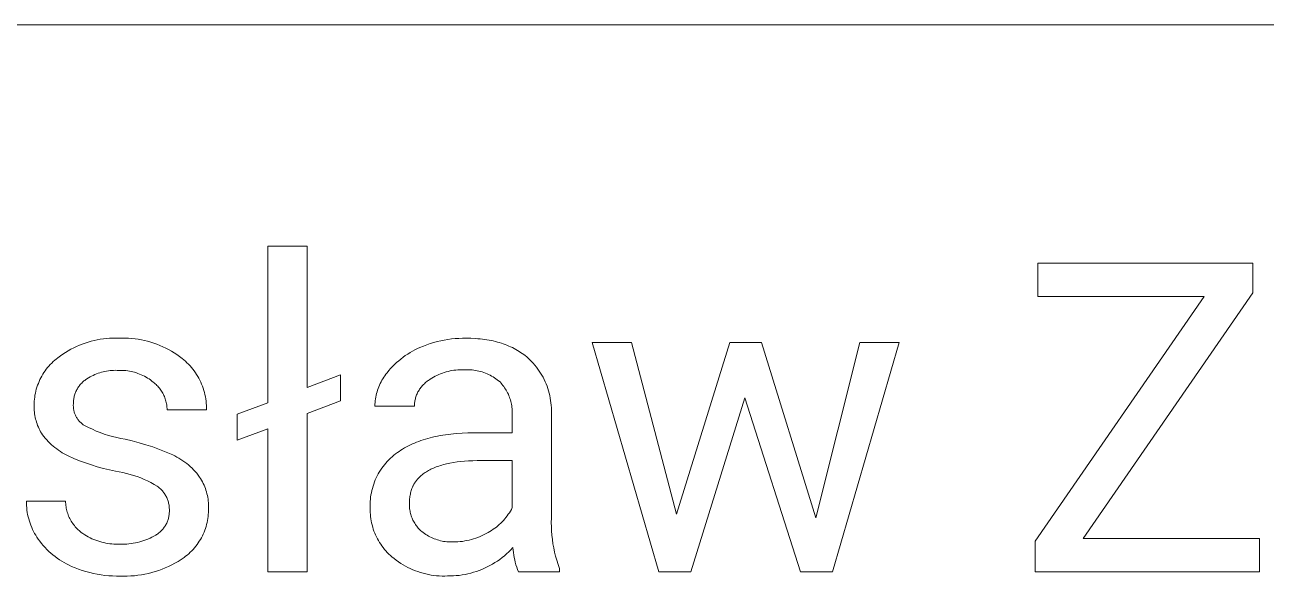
# Model space of a CAD drawing. Header units: millimetres. Extents: x 1348 to 6197, y -150 to 3238.
# Drawn here: x 5022.6 to 5207.3, y 310.2 to 392.2 of the extents above; entities that cross this region are included whole.
import ezdxf

# ---------------------------------------------------------------- set-up
doc = ezdxf.new("R2010")
doc.units = ezdxf.units.MM
doc.header["$MEASUREMENT"] = 0
doc.layers.add('Domyślny', color=7, linetype='Continuous', true_color=0x000000)

msp = doc.modelspace()

# ---------------------------------------------------------------- linework, layer by layer
at = {"layer": 'Domyślny', "color": 18, "lineweight": 15, "true_color": 0x000000}
for p, q in [((6192.9, 392.2), (4364.92, 392.2)), ((5058.75, 335.98), (5058.75, 359.27)), ((5058.75, 359.27), (5064.61, 359.27)), ((5064.61, 359.27), (5064.61, 338.23)), ((5173.36, 351.78), (5173.36, 356.74)), ((5173.36, 356.74), (5205.36, 356.74)), ((5205.36, 356.74), (5205.36, 352.33)), ((5172.95, 315.37), (5198.11, 351.78)), ((5198.11, 351.78), (5173.36, 351.78)), ((5205.36, 352.33), (5180.11, 315.77)), ((5034.29, 345.48), (5034.75, 345.53)), ((5034.75, 345.53), (5035.21, 345.56)), ((5035.21, 345.56), (5035.67, 345.58)), ((5035.67, 345.58), (5036.14, 345.59)), ((5036.14, 345.59), (5036.6, 345.58)), ((5036.6, 345.58), (5037.08, 345.59)), ((5037.08, 345.59), (5037.56, 345.59)), ((5037.56, 345.59), (5038.04, 345.57)), ((5038.04, 345.57), (5038.52, 345.54)), ((5038.52, 345.54), (5039, 345.48)), ((5039, 345.48), (5039.47, 345.42)), ((5086.1, 345.46), (5086.64, 345.52)), ((5086.64, 345.52), (5087.18, 345.55)), ((5087.18, 345.55), (5087.72, 345.57)), ((5087.72, 345.57), (5088.26, 345.58)), ((5088.26, 345.58), (5088.99, 345.56)), ((5088.99, 345.56), (5089.69, 345.53)), ((5089.69, 345.53), (5090.04, 345.5)), ((5090.04, 345.5), (5090.38, 345.47)), ((5028.66, 343.47), (5029.06, 343.71)), ((5029.06, 343.71), (5029.46, 343.93)), ((5029.46, 343.93), (5029.87, 344.15)), ((5029.87, 344.15), (5030.29, 344.35)), ((5030.29, 344.35), (5030.72, 344.53)), ((5030.72, 344.53), (5031.15, 344.7)), ((5031.15, 344.7), (5031.58, 344.86)), ((5031.58, 344.86), (5032.03, 345)), ((5032.03, 345), (5032.47, 345.12)), ((5032.47, 345.12), (5032.92, 345.24)), ((5032.92, 345.24), (5033.37, 345.33)), ((5033.37, 345.33), (5033.83, 345.41)), ((5033.83, 345.41), (5034.29, 345.48)), ((5039.47, 345.42), (5039.94, 345.33)), ((5039.94, 345.33), (5040.41, 345.24)), ((5040.41, 345.24), (5040.88, 345.12)), ((5040.88, 345.12), (5041.34, 344.99)), ((5041.34, 344.99), (5041.8, 344.84)), ((5041.8, 344.84), (5042.25, 344.68)), ((5042.25, 344.68), (5042.7, 344.51)), ((5042.7, 344.51), (5043.14, 344.31)), ((5043.14, 344.31), (5043.57, 344.11)), ((5043.57, 344.11), (5043.99, 343.89)), ((5043.99, 343.89), (5044.41, 343.65)), ((5044.41, 343.65), (5044.82, 343.4)), ((5079.93, 343.43), (5080.29, 343.64)), ((5080.29, 343.64), (5080.66, 343.83)), ((5080.66, 343.83), (5081.03, 344.02)), ((5081.03, 344.02), (5081.41, 344.19)), ((5081.41, 344.19), (5081.91, 344.4)), ((5081.91, 344.4), (5082.42, 344.59)), ((5082.42, 344.59), (5082.93, 344.77)), ((5082.93, 344.77), (5083.45, 344.92)), ((5083.45, 344.92), (5083.97, 345.07)), ((5083.97, 345.07), (5084.5, 345.19)), ((5084.5, 345.19), (5085.03, 345.3)), ((5085.03, 345.3), (5085.56, 345.39)), ((5085.56, 345.39), (5086.1, 345.46)), ((5090.38, 345.47), (5090.72, 345.43)), ((5090.72, 345.43), (5091.05, 345.39)), ((5091.05, 345.39), (5091.37, 345.34)), ((5091.37, 345.34), (5091.69, 345.28)), ((5091.69, 345.28), (5092.01, 345.22)), ((5092.01, 345.22), (5092.32, 345.16)), ((5092.32, 345.16), (5092.63, 345.08)), ((5092.63, 345.08), (5092.93, 345)), ((5092.93, 345), (5093.22, 344.92)), ((5093.22, 344.92), (5093.52, 344.83)), ((5093.52, 344.83), (5093.8, 344.74)), ((5093.8, 344.74), (5094.08, 344.63)), ((5094.08, 344.63), (5094.36, 344.53)), ((5094.36, 344.53), (5094.63, 344.41)), ((5094.63, 344.41), (5094.9, 344.3)), ((5094.9, 344.3), (5095.16, 344.17)), ((5095.16, 344.17), (5095.41, 344.04)), ((5095.41, 344.04), (5095.67, 343.91)), ((5095.67, 343.91), (5095.91, 343.77)), ((5095.91, 343.77), (5096.15, 343.62)), ((5116.97, 310.82), (5107.05, 344.94)), ((5107.05, 344.94), (5112.87, 344.94)), ((5112.87, 344.94), (5119.58, 319.39)), ((5119.58, 319.39), (5127.53, 344.94)), ((5127.53, 344.94), (5132.23, 344.94)), ((5132.23, 344.94), (5140.34, 318.86)), ((5140.34, 318.86), (5146.89, 344.94)), ((5152.74, 344.94), (5142.79, 310.82)), ((5146.89, 344.94), (5152.74, 344.94)), ((5026.39, 341.66), (5026.6, 341.88)), ((5026.6, 341.88), (5026.82, 342.09)), ((5026.82, 342.09), (5027.05, 342.29)), ((5027.05, 342.29), (5027.28, 342.48)), ((5027.28, 342.48), (5027.53, 342.67)), ((5027.53, 342.67), (5027.9, 342.95)), ((5027.9, 342.95), (5028.27, 343.21)), ((5028.27, 343.21), (5028.66, 343.47)), ((5044.82, 343.4), (5045.22, 343.14)), ((5045.22, 343.14), (5045.62, 342.86)), ((5045.62, 342.86), (5046, 342.57)), ((5046, 342.57), (5046.25, 342.37)), ((5046.25, 342.37), (5046.5, 342.15)), ((5046.5, 342.15), (5046.73, 341.93)), ((5046.73, 341.93), (5046.96, 341.7)), ((5077.62, 341.66), (5077.93, 341.94)), ((5077.93, 341.94), (5078.24, 342.22)), ((5078.24, 342.22), (5078.56, 342.48)), ((5078.56, 342.48), (5078.89, 342.73)), ((5078.89, 342.73), (5079.23, 342.98)), ((5079.23, 342.98), (5079.58, 343.21)), ((5079.58, 343.21), (5079.93, 343.43)), ((5096.15, 343.62), (5096.39, 343.47)), ((5096.39, 343.47), (5096.62, 343.31)), ((5096.62, 343.31), (5096.85, 343.14)), ((5096.85, 343.14), (5097.07, 342.98)), ((5097.07, 342.98), (5097.29, 342.8)), ((5097.29, 342.8), (5097.5, 342.62)), ((5097.5, 342.62), (5097.76, 342.37)), ((5097.76, 342.37), (5098.02, 342.11)), ((5098.02, 342.11), (5098.27, 341.84)), ((5098.27, 341.84), (5098.5, 341.57)), ((5024.98, 339.68), (5025.13, 339.95)), ((5025.13, 339.95), (5025.28, 340.21)), ((5025.28, 340.21), (5025.45, 340.47)), ((5025.45, 340.47), (5025.62, 340.72)), ((5025.62, 340.72), (5025.8, 340.96)), ((5025.8, 340.96), (5025.99, 341.2)), ((5025.99, 341.2), (5026.19, 341.43)), ((5026.19, 341.43), (5026.39, 341.66)), ((5032.76, 340.05), (5032.53, 339.93)), ((5033, 340.16), (5032.76, 340.05)), ((5033.25, 340.26), (5033, 340.16)), ((5033.49, 340.35), (5033.25, 340.26)), ((5033.74, 340.43), (5033.49, 340.35)), ((5034, 340.51), (5033.74, 340.43)), ((5034.25, 340.57), (5034, 340.51)), ((5034.51, 340.63), (5034.25, 340.57)), ((5034.77, 340.68), (5034.51, 340.63)), ((5035.03, 340.72), (5034.77, 340.68)), ((5035.29, 340.75), (5035.03, 340.72)), ((5035.55, 340.78), (5035.29, 340.75)), ((5035.81, 340.79), (5035.55, 340.78)), ((5036.07, 340.8), (5035.81, 340.79)), ((5036.34, 340.79), (5036.07, 340.8)), ((5036.6, 340.78), (5036.34, 340.79)), ((5036.86, 340.79), (5036.6, 340.78)), ((5037.13, 340.78), (5036.86, 340.79)), ((5037.39, 340.77), (5037.13, 340.78)), ((5037.65, 340.75), (5037.39, 340.77)), ((5037.91, 340.71), (5037.65, 340.75)), ((5038.17, 340.67), (5037.91, 340.71)), ((5038.43, 340.62), (5038.17, 340.67)), ((5038.69, 340.57), (5038.43, 340.62)), ((5038.94, 340.5), (5038.69, 340.57)), ((5039.2, 340.42), (5038.94, 340.5)), ((5039.44, 340.34), (5039.2, 340.42)), ((5039.69, 340.24), (5039.44, 340.34)), ((5039.93, 340.14), (5039.69, 340.24)), ((5040.17, 340.03), (5039.93, 340.14)), ((5040.41, 339.91), (5040.17, 340.03)), ((5046.96, 341.7), (5047.19, 341.47)), ((5047.19, 341.47), (5047.4, 341.22)), ((5047.4, 341.22), (5047.61, 340.97)), ((5047.61, 340.97), (5047.8, 340.71)), ((5047.8, 340.71), (5047.99, 340.44)), ((5047.99, 340.44), (5048.17, 340.17)), ((5048.17, 340.17), (5048.34, 339.89)), ((5064.61, 338.23), (5069.6, 340.15)), ((5069.6, 340.15), (5069.6, 336.27)), ((5076.03, 339.78), (5076.18, 340)), ((5076.18, 340), (5076.34, 340.21)), ((5076.34, 340.21), (5076.51, 340.42)), ((5076.51, 340.42), (5076.77, 340.75)), ((5076.77, 340.75), (5077.04, 341.06)), ((5077.04, 341.06), (5077.33, 341.36)), ((5077.33, 341.36), (5077.62, 341.66)), ((5083.94, 340.04), (5083.67, 339.91)), ((5084.2, 340.17), (5083.94, 340.04)), ((5084.47, 340.28), (5084.2, 340.17)), ((5084.75, 340.38), (5084.47, 340.28)), ((5085.03, 340.48), (5084.75, 340.38)), ((5085.31, 340.56), (5085.03, 340.48)), ((5085.59, 340.64), (5085.31, 340.56)), ((5085.88, 340.7), (5085.59, 340.64)), ((5086.17, 340.76), (5085.88, 340.7)), ((5086.46, 340.8), (5086.17, 340.76)), ((5086.75, 340.84), (5086.46, 340.8)), ((5087.04, 340.86), (5086.75, 340.84)), ((5087.33, 340.88), (5087.04, 340.86)), ((5087.63, 340.88), (5087.33, 340.88)), ((5087.92, 340.88), (5087.63, 340.88)), ((5088.18, 340.89), (5087.92, 340.88)), ((5088.43, 340.89), (5088.18, 340.89)), ((5088.68, 340.89), (5088.43, 340.89)), ((5088.94, 340.88), (5088.68, 340.89)), ((5089.19, 340.85), (5088.94, 340.88)), ((5089.44, 340.82), (5089.19, 340.85)), ((5089.69, 340.79), (5089.44, 340.82)), ((5089.94, 340.74), (5089.69, 340.79)), ((5090.19, 340.68), (5089.94, 340.74)), ((5090.43, 340.62), (5090.19, 340.68)), ((5090.68, 340.55), (5090.43, 340.62)), ((5090.92, 340.47), (5090.68, 340.55)), ((5091.16, 340.38), (5090.92, 340.47)), ((5091.39, 340.28), (5091.16, 340.38)), ((5091.62, 340.18), (5091.39, 340.28)), ((5091.85, 340.06), (5091.62, 340.18)), ((5092.07, 339.94), (5091.85, 340.06)), ((5092.29, 339.81), (5092.07, 339.94)), ((5098.5, 341.57), (5098.73, 341.28)), ((5098.73, 341.28), (5098.95, 340.99)), ((5098.95, 340.99), (5099.16, 340.69)), ((5099.16, 340.69), (5099.36, 340.39)), ((5099.36, 340.39), (5099.54, 340.08)), ((5099.54, 340.08), (5099.72, 339.76)), ((5024.31, 337.99), (5024.4, 338.28)), ((5024.4, 338.28), (5024.5, 338.57)), ((5024.5, 338.57), (5024.61, 338.85)), ((5024.61, 338.85), (5024.72, 339.13)), ((5024.72, 339.13), (5024.85, 339.41)), ((5024.85, 339.41), (5024.98, 339.68)), ((5030.5, 338.19), (5030.42, 338.06)), ((5030.58, 338.32), (5030.5, 338.19)), ((5030.67, 338.44), (5030.58, 338.32)), ((5030.76, 338.56), (5030.67, 338.44)), ((5030.85, 338.68), (5030.76, 338.56)), ((5030.95, 338.79), (5030.85, 338.68)), ((5031.06, 338.9), (5030.95, 338.79)), ((5031.16, 339.01), (5031.06, 338.9)), ((5031.27, 339.11), (5031.16, 339.01)), ((5031.39, 339.21), (5031.27, 339.11)), ((5031.51, 339.3), (5031.39, 339.21)), ((5031.63, 339.39), (5031.51, 339.3)), ((5031.85, 339.54), (5031.63, 339.39)), ((5032.07, 339.68), (5031.85, 339.54)), ((5032.3, 339.81), (5032.07, 339.68)), ((5032.53, 339.93), (5032.3, 339.81)), ((5040.64, 339.79), (5040.41, 339.91)), ((5040.86, 339.65), (5040.64, 339.79)), ((5041.09, 339.51), (5040.86, 339.65)), ((5041.3, 339.36), (5041.09, 339.51)), ((5041.51, 339.2), (5041.3, 339.36)), ((5041.72, 339.04), (5041.51, 339.2)), ((5041.86, 338.92), (5041.72, 339.04)), ((5042, 338.8), (5041.86, 338.92)), ((5042.14, 338.68), (5042, 338.8)), ((5042.27, 338.55), (5042.14, 338.68)), ((5042.39, 338.42), (5042.27, 338.55)), ((5042.51, 338.28), (5042.39, 338.42)), ((5042.63, 338.14), (5042.51, 338.28)), ((5042.74, 337.99), (5042.63, 338.14)), ((5048.34, 339.89), (5048.5, 339.61)), ((5048.5, 339.61), (5048.64, 339.32)), ((5048.64, 339.32), (5048.78, 339.03)), ((5048.78, 339.03), (5048.91, 338.73)), ((5048.91, 338.73), (5049.03, 338.43)), ((5049.03, 338.43), (5049.14, 338.12)), ((5049.14, 338.12), (5049.24, 337.81)), ((5075.1, 337.85), (5075.19, 338.11)), ((5075.19, 338.11), (5075.28, 338.36)), ((5075.28, 338.36), (5075.39, 338.6)), ((5075.39, 338.6), (5075.5, 338.85)), ((5075.5, 338.85), (5075.62, 339.08)), ((5075.62, 339.08), (5075.75, 339.32)), ((5075.75, 339.32), (5075.89, 339.55)), ((5075.89, 339.55), (5076.03, 339.78)), ((5081.44, 338.11), (5081.35, 337.98)), ((5081.53, 338.24), (5081.44, 338.11)), ((5081.63, 338.36), (5081.53, 338.24)), ((5081.73, 338.48), (5081.63, 338.36)), ((5081.84, 338.6), (5081.73, 338.48)), ((5081.95, 338.71), (5081.84, 338.6)), ((5082.06, 338.81), (5081.95, 338.71)), ((5082.17, 338.92), (5082.06, 338.81)), ((5082.29, 339.02), (5082.17, 338.92)), ((5082.42, 339.11), (5082.29, 339.02)), ((5082.54, 339.21), (5082.42, 339.11)), ((5082.67, 339.29), (5082.54, 339.21)), ((5082.92, 339.46), (5082.67, 339.29)), ((5083.16, 339.62), (5082.92, 339.46)), ((5083.42, 339.77), (5083.16, 339.62)), ((5083.67, 339.91), (5083.42, 339.77)), ((5092.51, 339.68), (5092.29, 339.81)), ((5092.72, 339.54), (5092.51, 339.68)), ((5092.92, 339.39), (5092.72, 339.54)), ((5093.12, 339.23), (5092.92, 339.39)), ((5093.32, 339.07), (5093.12, 339.23)), ((5093.47, 338.9), (5093.32, 339.07)), ((5093.61, 338.74), (5093.47, 338.9)), ((5093.75, 338.56), (5093.61, 338.74)), ((5093.89, 338.38), (5093.75, 338.56)), ((5094.01, 338.2), (5093.89, 338.38)), ((5094.14, 338.01), (5094.01, 338.2)), ((5099.72, 339.76), (5099.89, 339.43)), ((5099.89, 339.43), (5100.04, 339.1)), ((5100.04, 339.1), (5100.18, 338.77)), ((5100.18, 338.77), (5100.32, 338.43)), ((5100.32, 338.43), (5100.44, 338.08)), ((5024.01, 336.19), (5024.03, 336.49)), ((5024.03, 336.49), (5024.07, 336.8)), ((5024.07, 336.8), (5024.11, 337.1)), ((5024.11, 337.1), (5024.17, 337.4)), ((5024.17, 337.4), (5024.24, 337.69)), ((5024.24, 337.69), (5024.31, 337.99)), ((5029.85, 336.36), (5029.83, 336.21)), ((5029.87, 336.51), (5029.85, 336.36)), ((5029.89, 336.66), (5029.87, 336.51)), ((5029.92, 336.81), (5029.89, 336.66)), ((5029.96, 336.95), (5029.92, 336.81)), ((5030, 337.1), (5029.96, 336.95)), ((5030.04, 337.24), (5030, 337.1)), ((5030.09, 337.38), (5030.04, 337.24)), ((5030.15, 337.52), (5030.09, 337.38)), ((5030.21, 337.66), (5030.15, 337.52)), ((5030.27, 337.8), (5030.21, 337.66)), ((5030.34, 337.93), (5030.27, 337.8)), ((5030.42, 338.06), (5030.34, 337.93)), ((5042.85, 337.84), (5042.74, 337.99)), ((5042.95, 337.69), (5042.85, 337.84)), ((5043.04, 337.54), (5042.95, 337.69)), ((5043.13, 337.38), (5043.04, 337.54)), ((5043.22, 337.21), (5043.13, 337.38)), ((5043.3, 337.05), (5043.22, 337.21)), ((5043.37, 336.88), (5043.3, 337.05)), ((5043.44, 336.71), (5043.37, 336.88)), ((5043.5, 336.54), (5043.44, 336.71)), ((5043.55, 336.36), (5043.5, 336.54)), ((5043.6, 336.19), (5043.55, 336.36)), ((5049.24, 337.81), (5049.33, 337.5)), ((5049.33, 337.5), (5049.4, 337.18)), ((5049.4, 337.18), (5049.47, 336.86)), ((5049.47, 336.86), (5049.52, 336.54)), ((5049.52, 336.54), (5049.57, 336.22)), ((5069.6, 336.27), (5064.61, 334.35)), ((5074.72, 336.02), (5074.75, 336.28)), ((5074.75, 336.28), (5074.79, 336.55)), ((5074.79, 336.55), (5074.83, 336.81)), ((5074.83, 336.81), (5074.89, 337.08)), ((5074.89, 337.08), (5074.95, 337.34)), ((5074.95, 337.34), (5075.02, 337.6)), ((5075.02, 337.6), (5075.1, 337.85)), ((5080.65, 336.26), (5080.62, 336.11)), ((5080.68, 336.41), (5080.65, 336.26)), ((5080.72, 336.56), (5080.68, 336.41)), ((5080.76, 336.72), (5080.72, 336.56)), ((5080.8, 336.86), (5080.76, 336.72)), ((5080.86, 337.01), (5080.8, 336.86)), ((5080.91, 337.16), (5080.86, 337.01)), ((5080.97, 337.3), (5080.91, 337.16)), ((5081.04, 337.44), (5080.97, 337.3)), ((5081.11, 337.58), (5081.04, 337.44)), ((5081.19, 337.72), (5081.11, 337.58)), ((5081.27, 337.85), (5081.19, 337.72)), ((5081.35, 337.98), (5081.27, 337.85)), ((5094.25, 337.82), (5094.14, 338.01)), ((5094.36, 337.63), (5094.25, 337.82)), ((5094.46, 337.43), (5094.36, 337.63)), ((5094.56, 337.23), (5094.46, 337.43)), ((5094.65, 337.02), (5094.56, 337.23)), ((5094.73, 336.82), (5094.65, 337.02)), ((5094.8, 336.61), (5094.73, 336.82)), ((5094.87, 336.39), (5094.8, 336.61)), ((5094.93, 336.18), (5094.87, 336.39)), ((5100.44, 338.08), (5100.54, 337.74)), ((5100.54, 337.74), (5100.64, 337.38)), ((5100.64, 337.38), (5100.73, 337.03)), ((5100.73, 337.03), (5100.8, 336.67)), ((5100.8, 336.67), (5100.86, 336.31)), ((5100.86, 336.31), (5100.9, 335.95)), ((5129.77, 336.69), (5121.7, 310.82)), ((5138.06, 310.82), (5129.77, 336.69)), ((5023.99, 335.89), (5024.01, 336.19)), ((5023.99, 335.58), (5023.99, 335.89)), ((5023.99, 335.33), (5023.99, 335.58)), ((5023.99, 335.07), (5023.99, 335.33)), ((5024, 334.82), (5023.99, 335.07)), ((5024.03, 334.56), (5024, 334.82)), ((5024.06, 334.31), (5024.03, 334.56)), ((5029.82, 335.76), (5029.81, 335.64)), ((5029.81, 335.64), (5029.81, 335.52)), ((5029.81, 335.52), (5029.82, 335.39)), ((5029.83, 336.21), (5029.82, 336.06)), ((5029.82, 336.06), (5029.82, 335.91)), ((5029.82, 335.91), (5029.82, 335.76)), ((5029.82, 335.39), (5029.83, 335.27)), ((5029.83, 335.27), (5029.84, 335.15)), ((5029.84, 335.15), (5029.86, 335.03)), ((5029.86, 335.03), (5029.88, 334.91)), ((5029.88, 334.91), (5029.9, 334.79)), ((5029.9, 334.79), (5029.93, 334.67)), ((5029.93, 334.67), (5029.96, 334.56)), ((5029.96, 334.56), (5030, 334.44)), ((5030, 334.44), (5030.04, 334.33)), ((5043.64, 336.01), (5043.6, 336.19)), ((5043.68, 335.83), (5043.64, 336.01)), ((5043.71, 335.65), (5043.68, 335.83)), ((5043.74, 335.47), (5043.71, 335.65)), ((5043.75, 335.29), (5043.74, 335.47)), ((5043.77, 335.1), (5043.75, 335.29)), ((5043.77, 334.92), (5043.77, 335.1)), ((5049.63, 334.92), (5043.77, 334.92)), ((5049.57, 336.22), (5049.6, 335.89)), ((5049.6, 335.89), (5049.62, 335.57)), ((5049.62, 335.57), (5049.63, 335.24)), ((5049.63, 335.24), (5049.63, 334.92)), ((5054.19, 334.25), (5058.75, 335.98)), ((5074.7, 335.48), (5074.71, 335.75)), ((5080.57, 335.48), (5074.7, 335.48)), ((5074.71, 335.75), (5074.72, 336.02)), ((5080.58, 335.64), (5080.57, 335.48)), ((5080.59, 335.8), (5080.58, 335.64)), ((5080.6, 335.95), (5080.59, 335.8)), ((5080.62, 336.11), (5080.6, 335.95)), ((5094.98, 335.96), (5094.93, 336.18)), ((5095.03, 335.74), (5094.98, 335.96)), ((5095.07, 335.52), (5095.03, 335.74)), ((5095.1, 335.3), (5095.07, 335.52)), ((5095.12, 335.08), (5095.1, 335.3)), ((5095.14, 334.86), (5095.12, 335.08)), ((5095.15, 334.64), (5095.14, 334.86)), ((5095.14, 334.19), (5095.15, 334.41)), ((5095.15, 334.41), (5095.15, 334.64)), ((5100.9, 335.95), (5100.94, 335.59)), ((5100.94, 335.59), (5100.96, 335.23)), ((5100.96, 335.23), (5100.97, 334.86)), ((5100.97, 334.86), (5100.97, 334.5)), ((5100.97, 334.5), (5100.97, 318.8)), ((5024.1, 334.05), (5024.06, 334.31)), ((5024.15, 333.8), (5024.1, 334.05)), ((5024.2, 333.55), (5024.15, 333.8)), ((5024.27, 333.31), (5024.2, 333.55)), ((5024.34, 333.06), (5024.27, 333.31)), ((5024.42, 332.82), (5024.34, 333.06)), ((5024.51, 332.58), (5024.42, 332.82)), ((5024.61, 332.35), (5024.51, 332.58)), ((5030.04, 334.33), (5030.09, 334.21)), ((5030.09, 334.21), (5030.14, 334.1)), ((5030.14, 334.1), (5030.19, 333.99)), ((5030.19, 333.99), (5030.25, 333.88)), ((5030.25, 333.88), (5030.31, 333.78)), ((5030.31, 333.78), (5030.37, 333.67)), ((5030.37, 333.67), (5030.44, 333.57)), ((5030.44, 333.57), (5030.51, 333.47)), ((5030.51, 333.47), (5030.59, 333.38)), ((5030.59, 333.38), (5030.66, 333.28)), ((5030.66, 333.28), (5030.75, 333.19)), ((5030.75, 333.19), (5030.83, 333.1)), ((5030.83, 333.1), (5030.92, 333.02)), ((5030.92, 333.02), (5031.01, 332.94)), ((5031.01, 332.94), (5031.1, 332.86)), ((5031.1, 332.86), (5031.2, 332.78)), ((5031.2, 332.78), (5031.29, 332.71)), ((5031.29, 332.71), (5031.39, 332.64)), ((5031.39, 332.64), (5031.5, 332.58)), ((5031.5, 332.58), (5032.07, 332.29)), ((5054.19, 330.38), (5054.19, 334.25)), ((5064.61, 334.35), (5064.61, 310.82)), ((5095.14, 331.51), (5095.14, 334.19)), ((5024.72, 332.11), (5024.61, 332.35)), ((5024.83, 331.88), (5024.72, 332.11)), ((5024.95, 331.66), (5024.83, 331.88)), ((5025.08, 331.44), (5024.95, 331.66)), ((5025.22, 331.22), (5025.08, 331.44)), ((5025.42, 330.96), (5025.22, 331.22)), ((5025.63, 330.7), (5025.42, 330.96)), ((5032.07, 332.29), (5032.65, 332.02)), ((5032.65, 332.02), (5033.23, 331.76)), ((5033.23, 331.76), (5033.83, 331.53)), ((5033.83, 331.53), (5034.43, 331.31)), ((5034.43, 331.31), (5035.04, 331.12)), ((5035.04, 331.12), (5035.65, 330.94)), ((5035.65, 330.94), (5036.27, 330.78)), ((5036.27, 330.78), (5036.89, 330.65)), ((5058.75, 332.11), (5054.19, 330.38)), ((5058.75, 310.82), (5058.75, 332.11)), ((5082.58, 330.67), (5082.93, 330.77)), ((5082.93, 330.77), (5083.29, 330.86)), ((5083.29, 330.86), (5083.66, 330.94)), ((5083.66, 330.94), (5084.03, 331.02)), ((5084.03, 331.02), (5084.41, 331.09)), ((5084.41, 331.09), (5085.19, 331.22)), ((5085.19, 331.22), (5085.99, 331.32)), ((5085.99, 331.32), (5086.82, 331.41)), ((5086.82, 331.41), (5087.67, 331.46)), ((5087.67, 331.46), (5088.55, 331.5)), ((5088.55, 331.5), (5089.46, 331.51)), ((5089.46, 331.51), (5095.14, 331.51)), ((5025.85, 330.44), (5025.63, 330.7)), ((5026.08, 330.2), (5025.85, 330.44)), ((5026.32, 329.96), (5026.08, 330.2)), ((5026.56, 329.73), (5026.32, 329.96)), ((5026.81, 329.51), (5026.56, 329.73)), ((5027.07, 329.3), (5026.81, 329.51)), ((5027.34, 329.1), (5027.07, 329.3)), ((5027.61, 328.9), (5027.34, 329.1)), ((5027.89, 328.72), (5027.61, 328.9)), ((5036.89, 330.65), (5037.52, 330.53)), ((5037.52, 330.53), (5038.56, 330.3)), ((5038.56, 330.3), (5039.6, 330.03)), ((5039.6, 330.03), (5040.62, 329.73)), ((5040.62, 329.73), (5041.64, 329.4)), ((5041.64, 329.4), (5042.64, 329.03)), ((5042.64, 329.03), (5043.63, 328.63)), ((5078.3, 328.74), (5078.56, 328.91)), ((5078.56, 328.91), (5078.83, 329.08)), ((5078.83, 329.08), (5079.11, 329.24)), ((5079.11, 329.24), (5079.39, 329.4)), ((5079.39, 329.4), (5079.68, 329.55)), ((5079.68, 329.55), (5079.98, 329.7)), ((5079.98, 329.7), (5080.28, 329.84)), ((5080.28, 329.84), (5080.59, 329.98)), ((5080.59, 329.98), (5080.9, 330.11)), ((5080.9, 330.11), (5081.23, 330.23)), ((5081.23, 330.23), (5081.55, 330.35)), ((5081.55, 330.35), (5081.89, 330.46)), ((5081.89, 330.46), (5082.23, 330.57)), ((5082.23, 330.57), (5082.58, 330.67)), ((5028.17, 328.54), (5027.89, 328.72)), ((5028.46, 328.38), (5028.17, 328.54)), ((5028.76, 328.22), (5028.46, 328.38)), ((5029.06, 328.07), (5028.76, 328.22)), ((5029.9, 327.69), (5029.06, 328.07)), ((5030.76, 327.34), (5029.9, 327.69)), ((5031.63, 327.01), (5030.76, 327.34)), ((5032.51, 326.71), (5031.63, 327.01)), ((5043.63, 328.63), (5044.61, 328.2)), ((5044.61, 328.2), (5044.92, 328.05)), ((5044.92, 328.05), (5045.23, 327.89)), ((5045.23, 327.89), (5045.54, 327.72)), ((5045.54, 327.72), (5045.84, 327.54)), ((5045.84, 327.54), (5046.13, 327.35)), ((5046.13, 327.35), (5046.41, 327.14)), ((5046.41, 327.14), (5046.69, 326.93)), ((5076.33, 327), (5076.55, 327.25)), ((5076.55, 327.25), (5076.78, 327.49)), ((5076.78, 327.49), (5077.02, 327.72)), ((5077.02, 327.72), (5077.26, 327.94)), ((5077.26, 327.94), (5077.51, 328.15)), ((5077.51, 328.15), (5077.77, 328.36)), ((5077.77, 328.36), (5078.04, 328.56)), ((5078.04, 328.56), (5078.3, 328.74)), ((5086.38, 327.08), (5085.87, 326.98)), ((5086.92, 327.16), (5086.38, 327.08)), ((5087.47, 327.22), (5086.92, 327.16)), ((5088.05, 327.28), (5087.47, 327.22)), ((5088.65, 327.32), (5088.05, 327.28)), ((5089.27, 327.35), (5088.65, 327.32)), ((5089.91, 327.37), (5089.27, 327.35)), ((5090.57, 327.38), (5089.91, 327.37)), ((5095.14, 327.38), (5090.57, 327.38)), ((5095.14, 320.37), (5095.14, 327.38)), ((5033.39, 326.44), (5032.51, 326.71)), ((5034.29, 326.2), (5033.39, 326.44)), ((5035.19, 325.98), (5034.29, 326.2)), ((5036.1, 325.8), (5035.19, 325.98)), ((5036.65, 325.7), (5036.1, 325.8)), ((5037.19, 325.59), (5036.65, 325.7)), ((5037.73, 325.46), (5037.19, 325.59)), ((5038.26, 325.32), (5037.73, 325.46)), ((5038.79, 325.16), (5038.26, 325.32)), ((5046.69, 326.93), (5046.96, 326.71)), ((5046.96, 326.71), (5047.22, 326.48)), ((5047.22, 326.48), (5047.48, 326.24)), ((5047.48, 326.24), (5047.72, 325.99)), ((5047.72, 325.99), (5047.96, 325.74)), ((5047.96, 325.74), (5048.19, 325.47)), ((5048.19, 325.47), (5048.41, 325.2)), ((5048.41, 325.2), (5048.61, 324.92)), ((5075.04, 325.08), (5075.2, 325.37)), ((5075.2, 325.37), (5075.36, 325.66)), ((5075.36, 325.66), (5075.54, 325.94)), ((5075.54, 325.94), (5075.72, 326.22)), ((5075.72, 326.22), (5075.92, 326.48)), ((5075.92, 326.48), (5076.12, 326.75)), ((5076.12, 326.75), (5076.33, 327)), ((5081.75, 325.27), (5081.61, 325.16)), ((5081.89, 325.39), (5081.75, 325.27)), ((5082.04, 325.5), (5081.89, 325.39)), ((5082.2, 325.6), (5082.04, 325.5)), ((5082.36, 325.7), (5082.2, 325.6)), ((5082.52, 325.8), (5082.36, 325.7)), ((5082.69, 325.9), (5082.52, 325.8)), ((5082.87, 325.99), (5082.69, 325.9)), ((5083.05, 326.09), (5082.87, 325.99)), ((5083.23, 326.17), (5083.05, 326.09)), ((5083.42, 326.26), (5083.23, 326.17)), ((5083.62, 326.34), (5083.42, 326.26)), ((5083.82, 326.42), (5083.62, 326.34)), ((5084.03, 326.49), (5083.82, 326.42)), ((5084.24, 326.56), (5084.03, 326.49)), ((5084.46, 326.63), (5084.24, 326.56)), ((5084.68, 326.7), (5084.46, 326.63)), ((5084.91, 326.76), (5084.68, 326.7)), ((5085.14, 326.82), (5084.91, 326.76)), ((5085.38, 326.88), (5085.14, 326.82)), ((5085.87, 326.98), (5085.38, 326.88)), ((5039.32, 324.98), (5038.79, 325.16)), ((5039.84, 324.78), (5039.32, 324.98)), ((5040.35, 324.57), (5039.84, 324.78)), ((5040.85, 324.34), (5040.35, 324.57)), ((5041.35, 324.09), (5040.85, 324.34)), ((5041.84, 323.83), (5041.35, 324.09)), ((5042.32, 323.55), (5041.84, 323.83)), ((5042.43, 323.46), (5042.32, 323.55)), ((5042.55, 323.37), (5042.43, 323.46)), ((5042.66, 323.28), (5042.55, 323.37)), ((5048.61, 324.92), (5048.76, 324.69)), ((5048.76, 324.69), (5048.9, 324.46)), ((5048.9, 324.46), (5049.03, 324.22)), ((5049.03, 324.22), (5049.16, 323.98)), ((5049.16, 323.98), (5049.27, 323.73)), ((5049.27, 323.73), (5049.38, 323.48)), ((5049.38, 323.48), (5049.48, 323.22)), ((5074.33, 323.23), (5074.42, 323.55)), ((5074.42, 323.55), (5074.53, 323.87)), ((5074.53, 323.87), (5074.64, 324.18)), ((5074.64, 324.18), (5074.76, 324.48)), ((5074.76, 324.48), (5074.9, 324.79)), ((5074.9, 324.79), (5075.04, 325.08)), ((5080.29, 323.39), (5080.25, 323.31)), ((5080.32, 323.46), (5080.29, 323.39)), ((5080.36, 323.54), (5080.32, 323.46)), ((5080.4, 323.62), (5080.36, 323.54)), ((5080.43, 323.69), (5080.4, 323.62)), ((5080.47, 323.77), (5080.43, 323.69)), ((5080.52, 323.84), (5080.47, 323.77)), ((5080.56, 323.91), (5080.52, 323.84)), ((5080.6, 323.99), (5080.56, 323.91)), ((5080.65, 324.06), (5080.6, 323.99)), ((5080.69, 324.13), (5080.65, 324.06)), ((5080.74, 324.2), (5080.69, 324.13)), ((5080.79, 324.27), (5080.74, 324.2)), ((5080.84, 324.34), (5080.79, 324.27)), ((5080.89, 324.41), (5080.84, 324.34)), ((5080.94, 324.47), (5080.89, 324.41)), ((5081, 324.54), (5080.94, 324.47)), ((5081.11, 324.67), (5081, 324.54)), ((5081.23, 324.8), (5081.11, 324.67)), ((5081.35, 324.92), (5081.23, 324.8)), ((5081.48, 325.04), (5081.35, 324.92)), ((5081.61, 325.16), (5081.48, 325.04)), ((5042.77, 323.18), (5042.66, 323.28)), ((5042.87, 323.07), (5042.77, 323.18)), ((5042.98, 322.97), (5042.87, 323.07)), ((5043.07, 322.86), (5042.98, 322.97)), ((5043.17, 322.74), (5043.07, 322.86)), ((5043.26, 322.63), (5043.17, 322.74)), ((5043.34, 322.51), (5043.26, 322.63)), ((5043.43, 322.39), (5043.34, 322.51)), ((5043.5, 322.26), (5043.43, 322.39)), ((5043.58, 322.13), (5043.5, 322.26)), ((5043.65, 322), (5043.58, 322.13)), ((5043.71, 321.87), (5043.65, 322)), ((5043.77, 321.74), (5043.71, 321.87)), ((5043.82, 321.6), (5043.77, 321.74)), ((5043.88, 321.46), (5043.82, 321.6)), ((5049.48, 323.22), (5049.56, 322.96)), ((5049.56, 322.96), (5049.64, 322.7)), ((5049.64, 322.7), (5049.71, 322.44)), ((5049.71, 322.44), (5049.77, 322.17)), ((5049.77, 322.17), (5049.83, 321.9)), ((5049.83, 321.9), (5049.87, 321.63)), ((5049.87, 321.63), (5049.9, 321.36)), ((5074.01, 321.28), (5074.04, 321.61)), ((5074.04, 321.61), (5074.07, 321.94)), ((5074.07, 321.94), (5074.12, 322.27)), ((5074.12, 322.27), (5074.18, 322.59)), ((5074.18, 322.59), (5074.25, 322.91)), ((5074.25, 322.91), (5074.33, 323.23)), ((5079.86, 321.48), (5079.85, 321.29)), ((5079.87, 321.67), (5079.86, 321.48)), ((5079.89, 321.85), (5079.87, 321.67)), ((5079.91, 322.04), (5079.89, 321.85)), ((5079.94, 322.22), (5079.91, 322.04)), ((5079.98, 322.39), (5079.94, 322.22)), ((5080.01, 322.57), (5079.98, 322.39)), ((5080.06, 322.74), (5080.01, 322.57)), ((5080.11, 322.9), (5080.06, 322.74)), ((5080.16, 323.07), (5080.11, 322.9)), ((5080.22, 323.23), (5080.16, 323.07)), ((5080.25, 323.31), (5080.22, 323.23)), ((5022.83, 320.99), (5022.83, 321.32)), ((5022.83, 321.32), (5028.66, 321.32)), ((5022.85, 320.66), (5022.83, 320.99)), ((5022.88, 320.33), (5022.85, 320.66)), ((5022.91, 319.99), (5022.88, 320.33)), ((5022.96, 319.66), (5022.91, 319.99)), ((5023.02, 319.34), (5022.96, 319.66)), ((5028.66, 321.32), (5028.66, 321.12)), ((5028.66, 321.12), (5028.68, 320.91)), ((5028.68, 320.91), (5028.7, 320.7)), ((5028.7, 320.7), (5028.73, 320.5)), ((5028.73, 320.5), (5028.76, 320.29)), ((5028.76, 320.29), (5028.81, 320.09)), ((5028.81, 320.09), (5028.86, 319.89)), ((5028.86, 319.89), (5028.91, 319.69)), ((5028.91, 319.69), (5028.98, 319.49)), ((5043.92, 321.32), (5043.88, 321.46)), ((5043.96, 321.18), (5043.92, 321.32)), ((5044, 321.04), (5043.96, 321.18)), ((5044.03, 320.89), (5044, 321.04)), ((5044.06, 320.75), (5044.03, 320.89)), ((5044.08, 320.6), (5044.06, 320.75)), ((5044.09, 320.46), (5044.08, 320.6)), ((5044.1, 320.31), (5044.09, 320.46)), ((5044.11, 320.16), (5044.1, 320.31)), ((5044.1, 319.58), (5044.11, 319.73)), ((5044.11, 320.02), (5044.11, 320.16)), ((5044.11, 319.87), (5044.11, 320.02)), ((5044.11, 319.73), (5044.11, 319.87)), ((5049.9, 321.36), (5049.92, 321.09)), ((5049.93, 319.66), (5049.91, 319.36)), ((5049.92, 321.09), (5049.94, 320.82)), ((5049.94, 319.97), (5049.93, 319.66)), ((5049.94, 320.82), (5049.94, 320.55)), ((5049.94, 320.55), (5049.94, 320.27)), ((5049.94, 320.27), (5049.94, 319.97)), ((5073.99, 320.62), (5074, 320.95)), ((5074, 320.29), (5073.99, 320.62)), ((5074, 320.95), (5074.01, 321.28)), ((5074, 319.97), (5074, 320.29)), ((5074.01, 319.66), (5074, 319.97)), ((5074.03, 319.34), (5074.01, 319.66)), ((5079.85, 321.1), (5079.84, 320.92)), ((5079.84, 320.92), (5079.84, 320.74)), ((5079.84, 320.74), (5079.85, 320.56)), ((5079.85, 321.29), (5079.85, 321.1)), ((5079.85, 320.56), (5079.86, 320.38)), ((5079.86, 320.38), (5079.87, 320.2)), ((5079.87, 320.2), (5079.9, 320.03)), ((5079.9, 320.03), (5079.93, 319.85)), ((5079.93, 319.85), (5079.96, 319.68)), ((5079.96, 319.68), (5080, 319.5)), ((5094.71, 319.61), (5094.86, 319.86)), ((5094.86, 319.86), (5095.01, 320.11)), ((5095.01, 320.11), (5095.14, 320.37)), ((5023.1, 319.01), (5023.02, 319.34)), ((5023.18, 318.69), (5023.1, 319.01)), ((5023.27, 318.37), (5023.18, 318.69)), ((5023.38, 318.05), (5023.27, 318.37)), ((5023.49, 317.74), (5023.38, 318.05)), ((5028.98, 319.49), (5029.05, 319.3)), ((5029.05, 319.3), (5029.12, 319.11)), ((5029.12, 319.11), (5029.21, 318.92)), ((5029.21, 318.92), (5029.3, 318.73)), ((5029.3, 318.73), (5029.39, 318.55)), ((5029.39, 318.55), (5029.5, 318.37)), ((5029.5, 318.37), (5029.6, 318.19)), ((5029.6, 318.19), (5029.72, 318.02)), ((5029.72, 318.02), (5029.84, 317.85)), ((5029.84, 317.85), (5029.97, 317.69)), ((5043.51, 317.68), (5043.58, 317.81)), ((5043.58, 317.81), (5043.65, 317.93)), ((5043.65, 317.93), (5043.71, 318.06)), ((5043.71, 318.06), (5043.77, 318.19)), ((5043.77, 318.19), (5043.83, 318.33)), ((5043.83, 318.33), (5043.88, 318.46)), ((5043.88, 318.46), (5043.92, 318.6)), ((5043.92, 318.6), (5043.96, 318.73)), ((5043.96, 318.73), (5044, 318.87)), ((5044, 318.87), (5044.03, 319.01)), ((5044.03, 319.01), (5044.05, 319.15)), ((5044.05, 319.15), (5044.08, 319.3)), ((5044.08, 319.3), (5044.09, 319.44)), ((5044.09, 319.44), (5044.1, 319.58)), ((5049.66, 317.86), (5049.58, 317.57)), ((5049.73, 318.16), (5049.66, 317.86)), ((5049.79, 318.46), (5049.73, 318.16)), ((5049.84, 318.76), (5049.79, 318.46)), ((5049.88, 319.06), (5049.84, 318.76)), ((5049.91, 319.36), (5049.88, 319.06)), ((5074.06, 319.03), (5074.03, 319.34)), ((5074.1, 318.72), (5074.06, 319.03)), ((5074.15, 318.4), (5074.1, 318.72)), ((5074.21, 318.09), (5074.15, 318.4)), ((5074.28, 317.79), (5074.21, 318.09)), ((5074.37, 317.48), (5074.28, 317.79)), ((5080, 319.5), (5080.05, 319.33)), ((5080.05, 319.33), (5080.1, 319.16)), ((5080.1, 319.16), (5080.16, 318.99)), ((5080.16, 318.99), (5080.23, 318.82)), ((5080.23, 318.82), (5080.3, 318.66)), ((5080.3, 318.66), (5080.37, 318.5)), ((5080.37, 318.5), (5080.45, 318.34)), ((5080.45, 318.34), (5080.54, 318.18)), ((5080.54, 318.18), (5080.63, 318.03)), ((5080.63, 318.03), (5080.73, 317.88)), ((5080.73, 317.88), (5080.83, 317.73)), ((5093, 317.66), (5093.22, 317.85)), ((5093.22, 317.85), (5093.43, 318.05)), ((5093.43, 318.05), (5093.64, 318.26)), ((5093.64, 318.26), (5093.83, 318.47)), ((5093.83, 318.47), (5094.03, 318.68)), ((5094.03, 318.68), (5094.21, 318.91)), ((5094.21, 318.91), (5094.38, 319.14)), ((5094.38, 319.14), (5094.55, 319.37)), ((5094.55, 319.37), (5094.71, 319.61)), ((5100.97, 318.8), (5100.95, 318.17)), ((5100.95, 318.17), (5100.96, 317.53)), ((5023.62, 317.43), (5023.49, 317.74)), ((5023.76, 317.13), (5023.62, 317.43)), ((5023.9, 316.83), (5023.76, 317.13)), ((5024.06, 316.54), (5023.9, 316.83)), ((5024.22, 316.25), (5024.06, 316.54)), ((5024.4, 315.96), (5024.22, 316.25)), ((5024.59, 315.69), (5024.4, 315.96)), ((5029.97, 317.69), (5030.1, 317.53)), ((5030.1, 317.53), (5030.23, 317.37)), ((5030.23, 317.37), (5030.38, 317.22)), ((5030.38, 317.22), (5030.53, 317.08)), ((5030.53, 317.08), (5030.68, 316.94)), ((5030.68, 316.94), (5030.84, 316.8)), ((5030.84, 316.8), (5031, 316.67)), ((5031, 316.67), (5031.25, 316.5)), ((5031.25, 316.5), (5031.51, 316.33)), ((5031.51, 316.33), (5031.77, 316.17)), ((5031.77, 316.17), (5032.04, 316.02)), ((5032.04, 316.02), (5032.31, 315.88)), ((5041.23, 315.83), (5041.52, 315.97)), ((5041.52, 315.97), (5041.81, 316.12)), ((5041.81, 316.12), (5042.09, 316.28)), ((5042.09, 316.28), (5042.21, 316.36)), ((5042.21, 316.36), (5042.33, 316.44)), ((5042.33, 316.44), (5042.45, 316.52)), ((5042.45, 316.52), (5042.56, 316.61)), ((5042.56, 316.61), (5042.67, 316.7)), ((5042.67, 316.7), (5042.78, 316.8)), ((5042.78, 316.8), (5042.88, 316.9)), ((5042.88, 316.9), (5042.99, 317)), ((5042.99, 317), (5043.08, 317.11)), ((5043.08, 317.11), (5043.18, 317.21)), ((5043.18, 317.21), (5043.26, 317.33)), ((5043.26, 317.33), (5043.35, 317.44)), ((5043.35, 317.44), (5043.43, 317.56)), ((5043.43, 317.56), (5043.51, 317.68)), ((5049.02, 316.16), (5048.88, 315.89)), ((5049.15, 316.43), (5049.02, 316.16)), ((5049.27, 316.71), (5049.15, 316.43)), ((5049.38, 316.99), (5049.27, 316.71)), ((5049.49, 317.28), (5049.38, 316.99)), ((5049.58, 317.57), (5049.49, 317.28)), ((5074.46, 317.18), (5074.37, 317.48)), ((5074.56, 316.88), (5074.46, 317.18)), ((5074.68, 316.59), (5074.56, 316.88)), ((5074.8, 316.3), (5074.68, 316.59)), ((5074.93, 316.01), (5074.8, 316.3)), ((5075.08, 315.73), (5074.93, 316.01)), ((5080.83, 317.73), (5080.94, 317.59)), ((5080.94, 317.59), (5081.05, 317.45)), ((5081.05, 317.45), (5081.16, 317.32)), ((5081.16, 317.32), (5081.28, 317.18)), ((5081.28, 317.18), (5081.41, 317.06)), ((5081.41, 317.06), (5081.54, 316.93)), ((5081.54, 316.93), (5081.67, 316.82)), ((5081.67, 316.82), (5081.86, 316.67)), ((5081.86, 316.67), (5082.06, 316.53)), ((5082.06, 316.53), (5082.26, 316.39)), ((5082.26, 316.39), (5082.46, 316.26)), ((5082.46, 316.26), (5082.67, 316.14)), ((5082.67, 316.14), (5082.88, 316.03)), ((5082.88, 316.03), (5083.1, 315.92)), ((5089.72, 315.83), (5090.04, 315.94)), ((5090.04, 315.94), (5090.36, 316.07)), ((5090.36, 316.07), (5090.67, 316.21)), ((5090.67, 316.21), (5090.97, 316.36)), ((5090.97, 316.36), (5091.28, 316.52)), ((5091.28, 316.52), (5091.57, 316.69)), ((5091.57, 316.69), (5091.82, 316.83)), ((5091.82, 316.83), (5092.07, 316.98)), ((5092.07, 316.98), (5092.31, 317.14)), ((5092.31, 317.14), (5092.55, 317.31)), ((5092.55, 317.31), (5092.78, 317.48)), ((5092.78, 317.48), (5093, 317.66)), ((5100.96, 317.53), (5100.99, 316.9)), ((5100.99, 316.9), (5101.04, 316.26)), ((5101.04, 316.26), (5101.11, 315.63)), ((5024.82, 315.36), (5024.59, 315.69)), ((5025.07, 315.04), (5024.82, 315.36)), ((5025.34, 314.73), (5025.07, 315.04)), ((5025.61, 314.43), (5025.34, 314.73)), ((5025.89, 314.14), (5025.61, 314.43)), ((5026.18, 313.85), (5025.89, 314.14)), ((5032.31, 315.88), (5032.59, 315.74)), ((5032.59, 315.74), (5032.88, 315.62)), ((5032.88, 315.62), (5033.16, 315.51)), ((5033.16, 315.51), (5033.45, 315.41)), ((5033.45, 315.41), (5033.75, 315.31)), ((5033.75, 315.31), (5034.04, 315.23)), ((5034.04, 315.23), (5034.34, 315.16)), ((5034.34, 315.16), (5034.65, 315.09)), ((5034.65, 315.09), (5034.95, 315.04)), ((5034.95, 315.04), (5035.26, 315)), ((5035.26, 315), (5035.56, 314.97)), ((5035.56, 314.97), (5035.87, 314.95)), ((5035.87, 314.95), (5036.18, 314.94)), ((5036.18, 314.94), (5036.49, 314.93)), ((5036.49, 314.93), (5036.79, 314.94)), ((5036.79, 314.94), (5037.12, 314.94)), ((5037.12, 314.94), (5037.45, 314.94)), ((5037.45, 314.94), (5037.77, 314.95)), ((5037.77, 314.95), (5038.1, 314.98)), ((5038.1, 314.98), (5038.42, 315.01)), ((5038.42, 315.01), (5038.74, 315.06)), ((5038.74, 315.06), (5039.06, 315.12)), ((5039.06, 315.12), (5039.38, 315.19)), ((5039.38, 315.19), (5039.7, 315.27)), ((5039.7, 315.27), (5040.01, 315.36)), ((5040.01, 315.36), (5040.32, 315.46)), ((5040.32, 315.46), (5040.63, 315.57)), ((5040.63, 315.57), (5040.93, 315.69)), ((5040.93, 315.69), (5041.23, 315.83)), ((5047.65, 314.15), (5047.44, 313.93)), ((5047.85, 314.38), (5047.65, 314.15)), ((5048.04, 314.62), (5047.85, 314.38)), ((5048.23, 314.86), (5048.04, 314.62)), ((5048.4, 315.11), (5048.23, 314.86)), ((5048.57, 315.36), (5048.4, 315.11)), ((5048.73, 315.62), (5048.57, 315.36)), ((5048.88, 315.89), (5048.73, 315.62)), ((5075.23, 315.46), (5075.08, 315.73)), ((5075.39, 315.18), (5075.23, 315.46)), ((5075.56, 314.92), (5075.39, 315.18)), ((5075.74, 314.66), (5075.56, 314.92)), ((5075.93, 314.41), (5075.74, 314.66)), ((5076.13, 314.16), (5075.93, 314.41)), ((5076.33, 313.92), (5076.13, 314.16)), ((5083.1, 315.92), (5083.32, 315.82)), ((5083.32, 315.82), (5083.54, 315.73)), ((5083.54, 315.73), (5083.77, 315.65)), ((5083.77, 315.65), (5084, 315.57)), ((5084, 315.57), (5084.23, 315.51)), ((5084.23, 315.51), (5084.46, 315.45)), ((5084.46, 315.45), (5084.69, 315.4)), ((5084.69, 315.4), (5084.93, 315.35)), ((5084.93, 315.35), (5085.17, 315.32)), ((5085.17, 315.32), (5085.41, 315.29)), ((5085.41, 315.29), (5085.65, 315.27)), ((5085.65, 315.27), (5085.89, 315.26)), ((5085.89, 315.26), (5086.13, 315.26)), ((5086.13, 315.26), (5086.37, 315.27)), ((5086.37, 315.27), (5086.71, 315.27)), ((5086.71, 315.27), (5087.05, 315.29)), ((5087.05, 315.29), (5087.39, 315.32)), ((5087.39, 315.32), (5087.73, 315.35)), ((5087.73, 315.35), (5088.07, 315.41)), ((5088.07, 315.41), (5088.4, 315.47)), ((5088.4, 315.47), (5088.74, 315.54)), ((5088.74, 315.54), (5089.07, 315.63)), ((5089.07, 315.63), (5089.39, 315.72)), ((5089.39, 315.72), (5089.72, 315.83)), ((5094.94, 314.09), (5094.63, 313.79)), ((5095.24, 314.41), (5094.94, 314.09)), ((5095.27, 314.04), (5095.24, 314.41)), ((5101.11, 315.63), (5101.2, 315)), ((5101.2, 315), (5101.31, 314.38)), ((5101.31, 314.38), (5101.44, 313.76)), ((5172.95, 310.81), (5172.95, 315.37)), ((5180.11, 315.77), (5206.38, 315.77)), ((5206.38, 315.77), (5206.38, 310.81)), ((5026.48, 313.58), (5026.18, 313.85)), ((5026.79, 313.32), (5026.48, 313.58)), ((5027.11, 313.07), (5026.79, 313.32)), ((5027.43, 312.83), (5027.11, 313.07)), ((5027.77, 312.6), (5027.43, 312.83)), ((5028.11, 312.38), (5027.77, 312.6)), ((5028.46, 312.18), (5028.11, 312.38)), ((5045.4, 312.37), (5044.94, 312.1)), ((5045.85, 312.65), (5045.4, 312.37)), ((5046.29, 312.94), (5045.85, 312.65)), ((5046.53, 313.12), (5046.29, 312.94)), ((5046.77, 313.31), (5046.53, 313.12)), ((5047, 313.51), (5046.77, 313.31)), ((5047.22, 313.72), (5047, 313.51)), ((5047.44, 313.93), (5047.22, 313.72)), ((5076.55, 313.69), (5076.33, 313.92)), ((5076.77, 313.46), (5076.55, 313.69)), ((5077, 313.25), (5076.77, 313.46)), ((5077.23, 313.04), (5077, 313.25)), ((5077.55, 312.78), (5077.23, 313.04)), ((5077.87, 312.53), (5077.55, 312.78)), ((5078.2, 312.3), (5077.87, 312.53)), ((5078.54, 312.07), (5078.2, 312.3)), ((5092.93, 312.42), (5092.56, 312.18)), ((5093.29, 312.67), (5092.93, 312.42)), ((5093.63, 312.93), (5093.29, 312.67)), ((5093.97, 313.21), (5093.63, 312.93)), ((5094.31, 313.49), (5093.97, 313.21)), ((5094.63, 313.79), (5094.31, 313.49)), ((5095.31, 313.67), (5095.27, 314.04)), ((5095.36, 313.31), (5095.31, 313.67)), ((5095.43, 312.95), (5095.36, 313.31)), ((5095.51, 312.58), (5095.43, 312.95)), ((5095.6, 312.23), (5095.51, 312.58)), ((5101.44, 313.76), (5101.6, 313.14)), ((5101.6, 313.14), (5101.77, 312.53)), ((5101.77, 312.53), (5101.97, 311.92)), ((5028.81, 311.98), (5028.46, 312.18)), ((5029.18, 311.8), (5028.81, 311.98)), ((5029.54, 311.63), (5029.18, 311.8)), ((5030.07, 311.41), (5029.54, 311.63)), ((5030.61, 311.21), (5030.07, 311.41)), ((5031.15, 311.02), (5030.61, 311.21)), ((5031.7, 310.86), (5031.15, 311.02)), ((5032.25, 310.71), (5031.7, 310.86)), ((5032.81, 310.58), (5032.25, 310.71)), ((5033.37, 310.46), (5032.81, 310.58)), ((5033.94, 310.37), (5033.37, 310.46)), ((5040.48, 310.47), (5039.96, 310.37)), ((5041, 310.58), (5040.48, 310.47)), ((5041.51, 310.71), (5041, 310.58)), ((5042.02, 310.86), (5041.51, 310.71)), ((5042.52, 311.03), (5042.02, 310.86)), ((5043.02, 311.21), (5042.52, 311.03)), ((5043.51, 311.41), (5043.02, 311.21)), ((5044, 311.62), (5043.51, 311.41)), ((5044.47, 311.86), (5044, 311.62)), ((5044.94, 312.1), (5044.47, 311.86)), ((5064.61, 310.82), (5058.75, 310.82)), ((5078.89, 311.86), (5078.54, 312.07)), ((5079.25, 311.66), (5078.89, 311.86)), ((5079.61, 311.47), (5079.25, 311.66)), ((5079.97, 311.29), (5079.61, 311.47)), ((5080.35, 311.13), (5079.97, 311.29)), ((5080.72, 310.98), (5080.35, 311.13)), ((5081.11, 310.84), (5080.72, 310.98)), ((5081.49, 310.71), (5081.11, 310.84)), ((5081.89, 310.6), (5081.49, 310.71)), ((5082.28, 310.5), (5081.89, 310.6)), ((5082.68, 310.42), (5082.28, 310.5)), ((5083.08, 310.34), (5082.68, 310.42)), ((5088.12, 310.43), (5087.69, 310.35)), ((5088.55, 310.52), (5088.12, 310.43)), ((5088.97, 310.62), (5088.55, 310.52)), ((5089.39, 310.74), (5088.97, 310.62)), ((5089.81, 310.88), (5089.39, 310.74)), ((5090.22, 311.02), (5089.81, 310.88)), ((5090.62, 311.18), (5090.22, 311.02)), ((5091.03, 311.36), (5090.62, 311.18)), ((5091.42, 311.54), (5091.03, 311.36)), ((5091.81, 311.74), (5091.42, 311.54)), ((5092.19, 311.96), (5091.81, 311.74)), ((5092.56, 312.18), (5092.19, 311.96)), ((5095.69, 311.87), (5095.6, 312.23)), ((5095.81, 311.52), (5095.69, 311.87)), ((5095.93, 311.17), (5095.81, 311.52)), ((5096.06, 310.82), (5095.93, 311.17)), ((5102.18, 310.82), (5096.06, 310.82)), ((5101.97, 311.92), (5102.18, 311.33)), ((5102.18, 311.33), (5102.18, 310.82)), ((5121.7, 310.82), (5116.97, 310.82)), ((5142.79, 310.82), (5138.06, 310.82)), ((5206.38, 310.81), (5172.95, 310.81)), ((5034.51, 310.29), (5033.94, 310.37)), ((5035.08, 310.24), (5034.51, 310.29)), ((5035.65, 310.2), (5035.08, 310.24)), ((5036.22, 310.18), (5035.65, 310.2)), ((5036.79, 310.18), (5036.22, 310.18)), ((5037.32, 310.17), (5036.79, 310.18)), ((5037.85, 310.17), (5037.32, 310.17)), ((5038.38, 310.2), (5037.85, 310.17)), ((5038.91, 310.24), (5038.38, 310.2)), ((5039.44, 310.3), (5038.91, 310.24)), ((5039.96, 310.37), (5039.44, 310.3)), ((5083.48, 310.28), (5083.08, 310.34)), ((5083.89, 310.24), (5083.48, 310.28)), ((5084.29, 310.21), (5083.89, 310.24)), ((5084.7, 310.19), (5084.29, 310.21)), ((5085.11, 310.19), (5084.7, 310.19)), ((5085.52, 310.2), (5085.11, 310.19)), ((5085.95, 310.2), (5085.52, 310.2)), ((5086.39, 310.22), (5085.95, 310.2)), ((5086.82, 310.25), (5086.39, 310.22)), ((5087.26, 310.29), (5086.82, 310.25)), ((5087.69, 310.35), (5087.26, 310.29))]:
    msp.add_line(p, q, dxfattribs=at)

doc.saveas('drawing.dxf')
